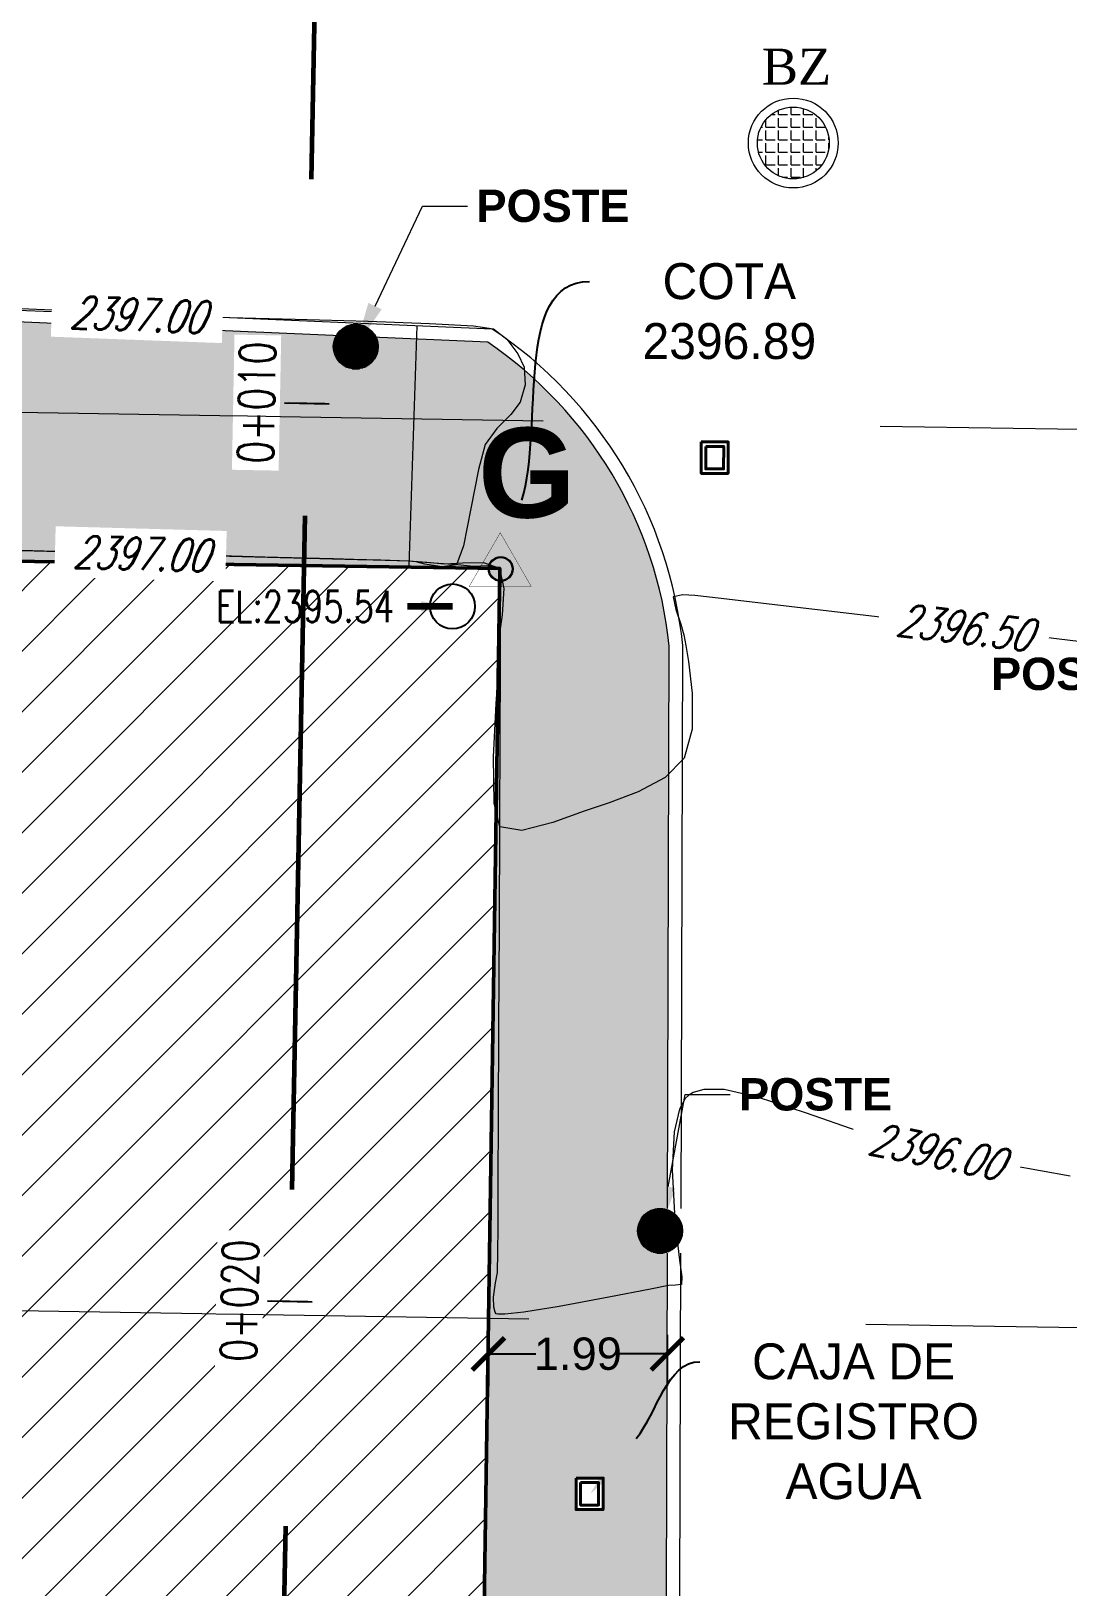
# Model space of a CAD drawing. Header units: metres. Extents: x 0 to 730306, y 0 to 8491524.
# Drawn here: x 729551.3 to 729562.84, y 8491389.66 to 8491406.98 of the extents above; entities that cross this region are included whole.
import ezdxf
from ezdxf import colors
from ezdxf.entities.mleader import LeaderData, LeaderLine
from ezdxf.enums import TextEntityAlignment as Align
from ezdxf.math import Vec2, Vec3

# ---------------------------------------------------------------- set-up
doc = ezdxf.new("R2010")
doc.units = ezdxf.units.M
doc.header["$PDMODE"] = 65
doc.linetypes.add('HIDDEN', pattern=[0.375, 0.25, -0.125])
for name, color, linetype in [('C-ALIG', 9, 'HIDDEN'), ('C-TOPO-MINR', 8, 'Continuous'), ('C-TOPO-TEXT', 7, 'Continuous'), ('G-Formatos', 7, 'Continuous'), ('LINEAS DE SECCIÓN', 150, 'HIDDEN'), ('manzanas', 2, 'Continuous'), ('V-NODE-TEXT', 11, 'Continuous'), ('VERTICES', 3, 'Continuous')]:
    doc.layers.add(name, color=color, linetype=linetype)
for name, color, linetype, lineweight in [('CAJA AGUA', 7, 'Continuous', 40), ('CALLES', 5, 'Continuous', 18), ('ESPINAS', 86, 'Continuous', 0), ('HACH', 7, 'Continuous', 0), ('MUROS', 252, 'Continuous', 50), ('T-POSTE', 7, 'Continuous', 25), ('T-VERTICE', 7, 'Continuous', 20), ('TEX-2', 5, 'Continuous', 5), ('TEXTO', 255, 'Continuous', 0)]:
    doc.layers.add(name, color=color, linetype=linetype, lineweight=lineweight)
doc.styles.add('Estilo_Generado_4', font='')
doc.styles.add('ROMANS-SP', font='simplex.shx', dxfattribs={"width": 0.75, "height": 1.8, "bigfont": '@extfont2.shx'})
doc.styles.add('SIMPLEX', font='simplex.shx', dxfattribs={"width": 0.75, "oblique": 20, "height": 1.75})
doc.styles.get("Standard").update_dxf_attribs({"font": 'arial.ttf'})
doc.styles.add('Titulo', font='BRITANIC.TTF')
doc.styles.add('VERTICES', font='sanssb__.ttf')
doc.styles.get('Estilo_Generado_4').set_extended_font_data('Arial', bold=True)
doc.dimstyles.new('COTA JCCH', dxfattribs={"dimtxt": 1.8, "dimasz": 1.8, "dimexe": 1.8, "dimexo": 0.75, "dimgap": 0.09, "dimtad": 0, "dimtih": 1, "dimtoh": 1, "dimzin": 0, "dimdsep": 46, "dimtxsty": 'Standard', "dimblk": 'ARCHTICK', "dimcen": 0.09, "dimazin": 0, "dimtfac": 1, "dimtix": 1, "dimtofl": 0, "dimtmove": 0, "dimatfit": 3, "dimfxl": 1, "dimtolj": 1, "dimtzin": 0, "dimarcsym": 0})

# ---------------------------------------------------------------- blocks, each defined once
blk = doc.blocks.new('VERTICE')
at = {"layer": 'T-VERTICE', "lineweight": 5}
blk.add_hatch(color=6, dxfattribs=at).paths.add_polyline_path([(-1.26, 0, 1), (1.26, 0, 1)])
at = {"layer": 'T-VERTICE', "lineweight": 9, "const_width": 0.04}
blk.add_lwpolyline([(-3.52, -1.97), (-0.05, 4.03), (3.41, -1.97)], close=True, dxfattribs=at)
at = {"layer": 'T-VERTICE', "color": 10, "lineweight": 5}
blk.add_circle((0, 0), 1.38, dxfattribs=at)
at = {"layer": 'T-VERTICE', "lineweight": 5}
blk.add_circle((0, 0), 1.26, dxfattribs=at)
blk = doc.blocks.new('AeccTickLine')
blk.add_line((0, -0.5), (0, 0.5))
blk = doc.blocks.new('POSTE DE CONCRETO')
at = {"layer": 'T-POSTE', "lineweight": 0}
h = blk.add_hatch(dxfattribs=at)
h.set_pattern_fill('ANSI31', color=256, scale=0.02, angle=135)
edge = h.paths.add_edge_path()
edge.add_arc((0, 0), 1.73, 0, 360)
blk.add_circle((0, 0), 1.73, dxfattribs=at)
blk = doc.blocks.new('*U130', base_point=(729554.916, 8491403.463, 2397.089))
at = {"color": 3, "linetype": 'ByBlock', "lineweight": -2, "xscale": 0.1446221087505031, "yscale": 0.1446221087505031, "zscale": 0.1446221087505031}
blk.add_blockref('POSTE DE CONCRETO', (729554.916, 8491403.463, 2397.089), dxfattribs=at)
blk = doc.blocks.new('BUZON 2')
h = blk.add_hatch()
h.set_pattern_fill('ANGLE', color=0, scale=0.02)
h.set_pattern_definition([(0, (-729608.55375, -8491393.21117), (0, 0.1397), [0.1016, -0.0381]), (90, (-729608.55375, -8491393.21117), (-0.1397, 9e-18), [0.1016, -0.0381])])
h.paths.add_polyline_path([(-0.4, 0, 1), (0.4, 0, 1)])
at = {"color": 0}
for radius in [0.5, 0.4]:
    blk.add_circle((0, 0), radius, dxfattribs=at)
blk = doc.blocks.new('*U133', base_point=(729559.787, 8491405.73, 2396.882))
at = {"layer": 'V-NODE-TEXT', "color": 8, "linetype": 'ByBlock', "insert": (729559.437, 8491406.78, 2396.882), "char_height": 0.4, "attachment_point": 1}
blk.add_mtext('{\\fTimes New Roman|b0|i0|c0|p18;BZ}', dxfattribs=at)
blk = doc.blocks.new('*U134', base_point=(729559.787, 8491405.73, 2396.882))
at = {"color": 7, "linetype": 'ByBlock', "lineweight": -2}
blk.add_blockref('*U133', (729559.787, 8491405.73, 2396.882), dxfattribs=at)
blk = doc.blocks.new('*U135', base_point=(729559.787, 8491405.73, 2396.882))
at = {"color": 7, "linetype": 'ByBlock', "lineweight": -2}
for name in ['*U134', 'BUZON 2']:
    blk.add_blockref(name, (729559.787, 8491405.73, 2396.882), dxfattribs=at)
blk = doc.blocks.new('*U136', base_point=(729558.304, 8491393.619, 2396.053))
at = {"color": 3, "linetype": 'ByBlock', "lineweight": -2, "xscale": 0.1446221087505031, "yscale": 0.1446221087505031, "zscale": 0.1446221087505031}
blk.add_blockref('POSTE DE CONCRETO', (729558.304, 8491393.619, 2396.053), dxfattribs=at)
blk = doc.blocks.new('_ArchTick')
at = {"color": 0, "linetype": 'ByBlock', "const_width": 0.15}
blk.add_lwpolyline([(-0.5, -0.5), (0.5, 0.5)], dxfattribs=at)
blk = doc.blocks.new('*D182')
at = {"layer": 'Defpoints', "color": 0, "transparency": 16777216}
for p in [(729556.394, 8491392.643), (729558.384, 8491392.611), (729558.384, 8491392.249)]:
    blk.add_point(p, dxfattribs=at)
at = {"layer": 'manzanas', "color": 0, "lineweight": -2, "transparency": 16777216}
for p, q in [((729556.394, 8491392.493), (729556.394, 8491391.889)), ((729558.384, 8491392.461), (729558.384, 8491391.889)), ((729556.394, 8491392.249), (729556.92, 8491392.249)), ((729558.384, 8491392.249), (729557.858, 8491392.249))]:
    blk.add_line(p, q, dxfattribs=at)
at = {"layer": 'manzanas', "color": 0, "lineweight": -2, "transparency": 16777216, "xscale": 0.36, "yscale": 0.36, "zscale": 0.36, "rotation": 180}
blk.add_blockref('_ArchTick', (729556.394, 8491392.249), dxfattribs=at)
at = {"layer": 'manzanas', "color": 0, "lineweight": -2, "transparency": 16777216, "xscale": 0.36, "yscale": 0.36, "zscale": 0.36}
blk.add_blockref('_ArchTick', (729558.384, 8491392.249), dxfattribs=at)
at = {"layer": 'manzanas', "color": 0, "transparency": 16777216, "insert": (729557.389, 8491392.249), "char_height": 0.36, "attachment_point": 5}
blk.add_mtext('\\A1;1.99', dxfattribs=at)

msp = doc.modelspace()

# ---------------------------------------------------------------- hatches: boundary and pattern name
at = {"layer": 'HACH', "lineweight": 0}
h = msp.add_hatch(dxfattribs=at)
h.set_pattern_fill('AR-CONC', color=9, scale=0.003)
h.set_pattern_definition([(50, (-12.828, 1.7562), (0.546554006988, -0.047817256617), [0.05715, -0.62865]), (355, (-12.828, 1.7562), (-0.105730264275, 0.573170535717), [0.04572, -0.50292175251]), (100.4514447, (-12.78245, 1.7522), (0.44082374127, 0.525353255737), [0.0485700264, -0.5342707338]), (46.1842, (-12.828, 1.9086), (0.813237122676, -0.1261269838), [0.085725, -0.942975]), (96.63555761, (-12.7602, 1.8981), (0.712212402155, 0.74227837379), [0.07285506942, -0.80140682448]), (351.18415117, (-12.828, 1.9086), (0.712212402195, 0.74227837376), [0.06857990121, -0.75437919576]), (21, (-12.7518, 1.8705), (0.454843173807, -0.306795594561), [0.05715, -0.62865]), (326, (-12.7518, 1.8705), (0.185406085043, 0.552563898367), [0.04572, -0.50292]), (71.451445, (-12.7139, 1.84493), (0.640249257836, 0.245768306658), [0.0485700264, -0.5342698128]), (37.5, (-12.828, 1.7562), (0.0092658097518, 0.2536651166195), [0, -0.496824, 0, -0.51054, 0, -0.504825]), (7.5, (-12.828, 1.7562), (0.200458987531, 0.300541724454), [0, -0.291084, 0, -0.485394, 0, -0.192405]), (327.5, (-12.99793, 1.7562), (0.4067717855006, -0.017186231978), [0, -0.1905, 0, -0.59436, 0, -0.78867]), (317.5, (-13.07413, 1.7562), (0.444387544158, 0.0762794731), [0, -0.24765, 0, -0.394716, 0, -0.56007])])
edge = h.paths.add_edge_path()
edge.add_line((729562.736, 8491421.331), (729561.809, 8491421.371))
edge.add_line((729561.809, 8491421.371), (729561.97, 8491411.049))
edge.add_arc((729567.431, 8491413.384), 5.94, 203.1462, 247.5443)
edge.add_line((729565.163, 8491407.894), (729570.402, 8491407.594))
edge.add_line((729570.402, 8491407.594), (729575.647, 8491407.322))
edge.add_line((729575.647, 8491407.322), (729575.649, 8491408.293))
edge.add_line((729575.649, 8491408.293), (729564.89, 8491408.827))
edge.add_line((729564.89, 8491408.827), (729562.864, 8491410.948))
edge.add_line((729562.864, 8491410.948), (729562.736, 8491421.331))
h.paths.add_polyline_path([(729547.334, 8491413.259), (729524.191, 8491414.488), (729524.025, 8491411.423), (729533.985, 8491410.819), (729547.326, 8491410.01)])
edge = h.paths.add_edge_path()
edge.add_arc((729557.792, 8491416.026), 0.25, 180, 310.1578, ccw=False)
edge.add_arc((729557.792, 8491416.026), 0.25, 50.8121, 180, ccw=False)
edge.add_line((729557.95, 8491416.22), (729557.91, 8491420.972))
edge.add_arc((729557.85, 8491421.214), 0.25, 180, 283.958, ccw=False)
edge.add_arc((729557.85, 8491421.214), 0.25, 77.0119, 180, ccw=False)
edge.add_line((729557.906, 8491421.458), (729557.905, 8491421.542))
edge.add_line((729557.905, 8491421.542), (729557.068, 8491421.579))
edge.add_line((729557.068, 8491421.579), (729557.125, 8491412.739))
edge.add_line((729557.125, 8491412.739), (729554.047, 8491412.902))
edge.add_line((729554.047, 8491412.902), (729551.214, 8491413.078))
edge.add_line((729551.214, 8491413.078), (729548.064, 8491413.22))
edge.add_line((729548.064, 8491413.22), (729547.334, 8491413.222))
edge.add_line((729547.334, 8491413.222), (729547.326, 8491410.01))
edge.add_line((729547.326, 8491410.01), (729555.066, 8491409.541))
edge.add_arc((729555.374, 8491409.413), 0.333, 15.7048, 157.3571, ccw=False)
edge.add_line((729555.695, 8491409.503), (729555.874, 8491409.492))
edge.add_line((729555.874, 8491409.492), (729557.188, 8491409.412))
edge.add_arc((729557.375, 8491409.247), 0.25, 75.9215, 138.6544, ccw=False)
edge.add_line((729557.436, 8491409.49), (729558, 8491410.323))
edge.add_line((729558, 8491410.323), (729557.954, 8491415.835))
edge = h.paths.add_edge_path()
edge.add_line((729547.312, 8491403.903), (729521.445, 8491405.019))
edge.add_arc((729521.199, 8491404.977), 0.25, 0, 9.5481, ccw=False)
edge.add_arc((729521.199, 8491404.977), 0.25, -180, 0, ccw=False)
edge.add_arc((729521.199, 8491404.977), 0.25, 165.5109, 180, ccw=False)
edge.add_line((729520.957, 8491405.04), (729520.874, 8491405.044))
edge.add_line((729520.874, 8491405.044), (729520.805, 8491403.93))
edge.add_line((729520.805, 8491403.93), (729532.408, 8491403.388))
edge.add_line((729532.408, 8491403.388), (729532.301, 8491402.123))
edge.add_line((729532.301, 8491402.123), (729538.021, 8491401.271))
edge.add_line((729538.021, 8491401.271), (729545.937, 8491401.153))
edge.add_line((729545.937, 8491401.153), (729545.948, 8491401.913))
edge.add_line((729545.948, 8491401.913), (729547.306, 8491401.892))
edge.add_line((729547.306, 8491401.892), (729547.312, 8491403.903))
h.paths.add_polyline_path([(729538.683, 8491403.361), (729538.383, 8491403.361), (729538.384, 8491403.711), (729538.684, 8491403.711)], flags=16)
h.paths.add_polyline_path([(729538.634, 8491403.661), (729538.633, 8491403.411), (729538.433, 8491403.411), (729538.434, 8491403.661)], flags=0)
h.paths.add_polyline_path([(729537.145, 8491403.453), (729536.845, 8491403.454), (729536.847, 8491404.054), (729537.147, 8491404.053)], flags=16)
h.paths.add_polyline_path([(729537.096, 8491403.503), (729536.896, 8491403.504), (729536.897, 8491404.004), (729537.097, 8491404.003)], flags=0)
h.paths.add_polyline_path([(729536.339, 8491403.883), (729536.039, 8491403.884), (729536.04, 8491404.234), (729536.34, 8491404.233)], flags=16)
h.paths.add_polyline_path([(729536.289, 8491403.933), (729536.089, 8491403.933), (729536.09, 8491404.183), (729536.29, 8491404.183)], flags=0)
edge = h.paths.add_edge_path()
edge.add_line((729555.592, 8491403.546), (729555.144, 8491403.565))
edge.add_arc((729554.916, 8491403.463), 0.25, 0, 24.0911, ccw=False)
edge.add_arc((729554.916, 8491403.463), 0.25, -180, 0, ccw=False)
edge.add_arc((729554.916, 8491403.463), 0.25, 150.9679, 180, ccw=False)
edge.add_line((729554.698, 8491403.584), (729547.312, 8491403.903))
edge.add_line((729547.312, 8491403.903), (729547.306, 8491401.892))
edge.add_line((729547.306, 8491401.892), (729548.889, 8491401.869))
edge.add_line((729548.889, 8491401.869), (729548.877, 8491401.109))
edge.add_line((729548.877, 8491401.109), (729555.507, 8491401.022))
edge.add_line((729555.507, 8491401.022), (729555.592, 8491403.546))
h = msp.add_hatch(dxfattribs=at)
h.set_pattern_fill('AR-B816', color=256, scale=0.001)
h.set_pattern_definition([(0, (-12.828, 1.7562), (0, 0.2032), []), (90, (-12.828, 1.7562), (-0.2032, 0.2032), [0.2032, -0.2032])])
h.paths.add_polyline_path([(729558.387, 8491393.383, -0.516269), (729558.054, 8491393.619, -0.518192), (729558.388, 8491393.855), (729558.407, 8491400.128, 0.220744), (729556.386, 8491403.511), (729555.592, 8491403.546), (729555.507, 8491401.022), (729556.519, 8491400.994), (729556.287, 8491385.496), (729556.265, 8491384.434), (729556.628, 8491384.483), (729556.629, 8491384.788), (729556.929, 8491384.787), (729556.928, 8491384.187), (729556.628, 8491384.188), (729556.628, 8491384.483), (729556.265, 8491384.434), (729556.204, 8491381.461), (729556.202, 8491381.321), (729556.201, 8491381.321), (729556.103, 8491376.545), (729556.101, 8491376.411), (729556.1, 8491376.411), (729556.002, 8491371.628), (729556, 8491371.493), (729555.999, 8491371.493), (729555.897, 8491366.541), (729555.895, 8491366.406), (729555.894, 8491366.406), (729555.834, 8491363.45), (729558.296, 8491363.459), (729558.35, 8491381.441, -0.45013), (729558.07, 8491381.689, -0.451955), (729558.352, 8491381.937)])
h.paths.add_polyline_path([(729557.67, 8491390.516), (729557.37, 8491390.516), (729557.371, 8491390.866), (729557.671, 8491390.866)], flags=16)
h.paths.add_polyline_path([(729557.62, 8491390.566), (729557.42, 8491390.566), (729557.42, 8491390.816), (729557.62, 8491390.816)], flags=0)
h = msp.add_hatch(dxfattribs=at)
h.set_pattern_fill('ANSI31', color=256, scale=0.15)
h.set_pattern_definition([(45, (0, 0), (-0.33675960454, 0.33675960454), [])])
h.paths.add_polyline_path([(729556.519, 8491400.994), (729538.021, 8491401.271), (729537.789, 8491385.773), (729556.287, 8491385.496)])

# ---------------------------------------------------------------- linework, layer by layer
at = {"color": 7, "linetype": 'Continuous', "lineweight": -3}
msp.add_circle((729555.993, 8491400.571, 2395.535), 0.25, dxfattribs=at)
msp.add_circle((729555.993, 8491400.571, 2395.535), 0.25, dxfattribs=at)
msp.add_circle((729555.993, 8491400.571, 2395.535), 0.25, dxfattribs=at)
at = {"layer": 'C-TOPO-MINR', "color": 84, "linetype": 'Continuous', "lineweight": 0}
for points, elevation in [([(729550.962, 8491403.877), (729551.731, 8491403.847), (729552.511, 8491403.817), (729553.371, 8491403.792), (729554.242, 8491403.769), (729555.053, 8491403.746), (729555.738, 8491403.722), (729556.226, 8491403.695), (729556.449, 8491403.663), (729556.6, 8491403.545), (729556.721, 8491403.384), (729556.791, 8491403.236), (729556.802, 8491403.039), (729556.747, 8491402.843), (729556.643, 8491402.709), (729556.488, 8491402.552), (729556.356, 8491402.375), (729556.281, 8491402.095), (729556.199, 8491401.66), (729556.117, 8491401.246), (729556.039, 8491401.033), (729555.88, 8491401.01), (729555.686, 8491401.043), (729555.588, 8491401.069), (729555.509, 8491401.075), (729555.197, 8491401.084), (729554.393, 8491401.106), (729553.288, 8491401.136), (729552.072, 8491401.169), (729550.936, 8491401.201)], 2397), ([(729562.87, 8491394.226), (729562.21, 8491394.347), (729561.577, 8491394.463), (729561.058, 8491394.568), (729560.508, 8491394.728), (729559.933, 8491394.93), (729559.39, 8491395.109), (729559.017, 8491395.191), (729558.791, 8491395.193), (729558.673, 8491395.16), (729558.625, 8491395.131), (729558.585, 8491395.091), (729558.521, 8491394.973), (729558.462, 8491394.722), (729558.44, 8491394.3), (729558.47, 8491393.742), (729558.52, 8491393.292), (729558.547, 8491393.106), (729558.544, 8491393.022), (729558.477, 8491393.015), (729558.397, 8491393.01), (729558.196, 8491392.97), (729557.735, 8491392.879), (729557.182, 8491392.776), (729556.788, 8491392.713), (729556.577, 8491392.69), (729556.498, 8491392.69), (729556.48, 8491392.696), (729556.467, 8491392.714), (729556.452, 8491392.768), (729556.451, 8491392.881), (729556.473, 8491393.041), (729556.494, 8491393.156), (729556.496, 8491393.231), (729556.498, 8491393.307), (729556.499, 8491393.414), (729556.5, 8491393.623), (729556.501, 8491393.839), (729556.503, 8491394.159), (729556.506, 8491394.885), (729556.51, 8491395.883), (729556.515, 8491397.016), (729556.52, 8491398.148), (729556.524, 8491399.143), (729556.527, 8491399.866), (729556.528, 8491400.181), (729556.527, 8491400.359), (729556.525, 8491400.531), (729556.523, 8491400.669), (729556.538, 8491400.855), (729556.519, 8491400.994), (729556.388, 8491401.022), (729556.224, 8491401.017), (729556.053, 8491401.032), (729555.786, 8491401.054), (729555.508, 8491401.073), (729555.281, 8491401.082), (729554.935, 8491401.091), (729554.517, 8491401.102), (729554.074, 8491401.113), (729553.653, 8491401.124), (729553.224, 8491401.135), (729552.564, 8491401.153), (729551.761, 8491401.174), (729550.906, 8491401.197)], 2396), ([(729563.487, 8491400.119), (729562.748, 8491400.208), (729561.759, 8491400.328), (729560.69, 8491400.457), (729559.709, 8491400.574), (729558.986, 8491400.66), (729558.69, 8491400.693), (729558.556, 8491400.699), (729558.451, 8491400.679), (729558.479, 8491400.538), (729558.536, 8491400.373), (729558.567, 8491400.254), (729558.592, 8491400.134), (729558.62, 8491399.957), (729558.66, 8491399.606), (729558.661, 8491399.206), (729558.573, 8491398.882), (729558.359, 8491398.667), (729558.059, 8491398.505), (729557.738, 8491398.383), (729557.459, 8491398.29), (729557.111, 8491398.165), (729556.767, 8491398.075), (729556.52, 8491398.116), (729556.457, 8491398.382), (729556.451, 8491398.897), (729556.478, 8491399.485), (729556.512, 8491399.972), (729556.529, 8491400.181), (729556.528, 8491400.25), (729556.527, 8491400.32), (729556.55, 8491400.477), (729556.57, 8491400.771), (729556.519, 8491400.994), (729556.342, 8491401.057), (729556.103, 8491401.052), (729555.906, 8491401.043), (729555.707, 8491401.06), (729555.508, 8491401.074), (729555.242, 8491401.082), (729554.663, 8491401.099), (729553.895, 8491401.12), (729553.057, 8491401.142), (729552.271, 8491401.163), (729551.658, 8491401.18), (729551.044, 8491401.196)], 2396.5)]:
    msp.add_lwpolyline(points, dxfattribs=dict(at, elevation=elevation))
at = {"layer": 'CAJA AGUA'}
for points in [[(729558.763, 8491402.402), (729558.762, 8491402.052), (729559.062, 8491402.052), (729559.063, 8491402.402)], [(729558.813, 8491402.352), (729558.812, 8491402.102), (729559.012, 8491402.102), (729559.013, 8491402.352)], [(729557.371, 8491390.866), (729557.37, 8491390.516), (729557.67, 8491390.516), (729557.671, 8491390.866)], [(729557.42, 8491390.816), (729557.42, 8491390.566), (729557.62, 8491390.566), (729557.62, 8491390.816)]]:
    msp.add_lwpolyline(points, close=True, dxfattribs=at)
at = {"layer": 'CALLES', "lineweight": 13}
for points in [[(729558.538, 8491393.869), (729558.557, 8491400.135, 0.223519), (729556.435, 8491403.659), (729521.449, 8491405.169)], [(729558.388, 8491393.869), (729558.407, 8491400.128, 0.220744), (729556.386, 8491403.511), (729521.449, 8491405.019)]]:
    msp.add_lwpolyline(points, format="xyb", dxfattribs=at)
for points in [[(729555.597, 8491403.696), (729555.507, 8491401.021)], [(729558.352, 8491381.939), (729558.387, 8491393.369)], [(729558.502, 8491381.939), (729558.537, 8491393.369)]]:
    msp.add_lwpolyline(points, dxfattribs=at)
at = {"layer": 'MUROS'}
for points in [[(729556.287, 8491385.496), (729556.519, 8491400.994), (729538.021, 8491401.271), (729537.789, 8491385.773), (729537.689, 8491385.774), (729537.095, 8491346.059), (729555.482, 8491346.354)], [(729556.287, 8491385.496), (729537.789, 8491385.773), (729538.021, 8491401.271), (729556.519, 8491400.994)]]:
    msp.add_lwpolyline(points, close=True, dxfattribs=at)

# ---------------------------------------------------------------- block references
at = {"layer": 'ESPINAS', "lineweight": 5}
msp.add_blockref('*U135', (729559.787, 8491405.73, 2396.882), dxfattribs=at)
at = {"layer": 'ESPINAS'}
for name, p in [('*U130', (729554.916, 8491403.463, 2397.089)), ('*U136', (729558.304, 8491393.619, 2396.053))]:
    msp.add_blockref(name, p, dxfattribs=at)
at = {"layer": 'manzanas', "xscale": 0.1, "yscale": 0.1}
msp.add_blockref('VERTICE', (729556.53, 8491400.988), dxfattribs=at)

# ---------------------------------------------------------------- texts
at = {"color": 7, "linetype": 'Continuous', "lineweight": 5, "insert": (729555.343, 8491400.571, 2395.535), "char_height": 0.35, "attachment_point": 6, "style": 'ROMANS-SP'}
msp.add_mtext('{\\C2;EL:2395.54}', dxfattribs=at)
msp.add_mtext('{\\C2;EL:2395.54}', dxfattribs=at)
msp.add_mtext('{\\C2;EL:2395.54}', dxfattribs=at)
at = {"layer": 'VERTICES', "style": 'VERTICES'}
msp.add_text('G', height=1, dxfattribs=at).set_placement((729556.821, 8491402.06), align=Align.MIDDLE)

# ---------------------------------------------------------------- dimensions: what is measured, and where the dimension line sits
at = {"layer": 'manzanas'}
dim = msp.add_linear_dim(base=(729558.384, 8491392.249), p1=(729556.394, 8491392.643), p2=(729558.384, 8491392.611), dimstyle='COTA JCCH', dxfattribs=at)
dim.commit()
dim.dimension.update_dxf_attribs({"geometry": '*D182', "text_midpoint": (729557.389, 8491392.249)})

# ---------------------------------------------------------------- leaders
at = {"color": 10, "linetype": 'Continuous', "lineweight": -3}
msp.add_leader([(729555.993, 8491400.571, 2395.535), (729555.843, 8491400.571, 2395.535), (729555.493, 8491400.571, 2395.535)], dimstyle='COTA JCCH', override={"dimscale": 1, "dimasz": 0.35, "dimtxsty": 'Standard', "dimclrd": 10, "dimlwd": 65535}, dxfattribs=at)
msp.add_leader([(729555.993, 8491400.571, 2395.535), (729555.843, 8491400.571, 2395.535), (729555.493, 8491400.571, 2395.535)], dimstyle='COTA JCCH', override={"dimscale": 1, "dimasz": 0.35, "dimtxsty": 'Standard', "dimclrd": 10, "dimlwd": 65535}, dxfattribs=at)
msp.add_leader([(729555.993, 8491400.571, 2395.535), (729555.843, 8491400.571, 2395.535), (729555.493, 8491400.571, 2395.535)], dimstyle='COTA JCCH', override={"dimscale": 1, "dimasz": 0.35, "dimtxsty": 'Standard', "dimclrd": 10, "dimlwd": 65535}, dxfattribs=at)
at = {"layer": 'TEX-2', "lineweight": 9}
ml = msp.add_multileader_mtext('Standard', dxfattribs=at)
ml.set_content('{\\C1;POSTE }', color=2, style='Estilo_Generado_4')
ml.set_leader_properties(color=5, linetype='ByLayer', lineweight=-1)
ml.build(insert=Vec2(0, 0))
ml.multileader.update_dxf_attribs({"dogleg_length": 2.5, "arrow_head_size": 0.5, "scale": 0.2})
ctx = ml.context
ctx.base_point, ctx.scale, ctx.char_height, ctx.arrow_head_size, ctx.landing_gap_size, ctx.plane_origin = Vec3(729556.16, 8491405.028, 2397.089), 0.2, 0.36, 0.5, 0.1, Vec3(729554.916, 8491403.463, 2397.089)
notes = []
notes.append((ctx, [(0, (1, 1, 0), (729555.66, 8491405.028, 2397.089), (1, 0), 0.5, [(0, [(729554.916, 8491403.463, 2397.089)], 0, [])])]))
ctx.mtext.insert, ctx.mtext.flow_direction = Vec3(729556.26, 8491405.211, 2397.089), 5
ml = msp.add_multileader_mtext('Standard', dxfattribs=at)
ml.set_content('{\\C1;POSTE }', color=2, style='Estilo_Generado_4')
ml.set_leader_properties(color=5, linetype='ByLayer', lineweight=-1)
ml.build(insert=Vec2(0, 0))
ml.multileader.update_dxf_attribs({"dogleg_length": 2.5, "arrow_head_size": 0.5, "scale": 0.2})
ctx = ml.context
ctx.base_point, ctx.scale, ctx.char_height, ctx.arrow_head_size, ctx.landing_gap_size, ctx.plane_origin = Vec3(729559.083, 8491395.136, 2396.053), 0.2, 0.36, 0.5, 0.1, Vec3(729558.304, 8491393.619, 2396.053)
notes.append((ctx, [(0, (1, 1, 0), (729558.583, 8491395.136, 2396.053), (1, 0), 0.5, [(0, [(729558.304, 8491393.619, 2396.053)], 0, [])])]))
ctx.mtext.insert, ctx.mtext.flow_direction = Vec3(729559.183, 8491395.319, 2396.053), 5
at = {"layer": 'TEXTO', "lineweight": 5}
ml = msp.add_multileader_mtext('Standard', dxfattribs=at)
ml.set_content('{\\C255;COTA\\P2396.89}', color=1, style='Titulo')
ml.set_leader_properties()
ml.build(insert=Vec2(0, 0))
ml.multileader.update_dxf_attribs({"leader_type": 2, "has_text_frame": 1, "arrow_head_size": 0.8, "scale": 0.2})
ctx = ml.context
ctx.base_point, ctx.scale, ctx.char_height, ctx.arrow_head_size, ctx.landing_gap_size, ctx.plane_origin = Vec3(729557.517, 8491404.188), 0.2, 0.4, 0.8, 0.4, Vec3(729556.53, 8491400.988)
ctx.text_align_type = 1
notes.append((ctx, [(0, (1, 1, 0), (729555.917, 8491404.188), (1, 0), 1.6, [(0, [(729556.53, 8491400.988)], 0, [])])]))
ctx.mtext.insert, ctx.mtext.alignment, ctx.mtext.flow_direction = Vec3(729559.075, 8491404.392), 2, 5
ml = msp.add_multileader_mtext('Standard', dxfattribs=at)
ml.set_content('{\\C152;\\c12285479;CAJA DE \\PREGISTRO\\PAGUA}', color=1, style='Titulo')
ml.set_leader_properties()
ml.build(insert=Vec2(0, 0))
ml.multileader.update_dxf_attribs({"leader_type": 2, "has_text_frame": 1, "arrow_head_size": 0.8, "scale": 0.2})
ctx = ml.context
ctx.base_point, ctx.scale, ctx.char_height, ctx.arrow_head_size, ctx.landing_gap_size, ctx.plane_origin = Vec3(729558.748, 8491392.162), 0.2, 0.4, 0.8, 0.4, Vec3(729557.527, 8491390.691)
ctx.text_align_type = 1
notes.append((ctx, [(0, (1, 1, 0), (729557.148, 8491392.162), (1, 0), 1.6, [(0, [(729557.527, 8491390.691)], 0, [])])]))
ctx.mtext.insert, ctx.mtext.alignment, ctx.mtext.flow_direction = Vec3(729560.458, 8491392.366), 2, 5
for ctx, leaders in notes:
    for number, flags, end, landing, length, lines in leaders:
        leader = LeaderData()
        leader.index, (leader.has_last_leader_line, leader.has_dogleg_vector, leader.attachment_direction) = number, flags
        leader.last_leader_point, leader.dogleg_vector, leader.dogleg_length = Vec3(end), Vec3(landing), length
        for number, points, colour, breaks in lines:
            line = LeaderLine()
            line.index, line.vertices, line.color, line.breaks = number, Vec3.list(points), colors.encode_raw_color(colour), breaks
            leader.lines.append(line)
        ctx.leaders.append(leader)

# ---------------------------------------------------------------- next in the draw order: texts
at = {"layer": 'C-TOPO-TEXT', "color": 7, "linetype": 'Continuous', "lineweight": 5, "char_height": 0.36, "width": 1.70438, "attachment_point": 5, "style": 'SIMPLEX', "bg_fill": 3, "box_fill_scale": 1.277778, "bg_fill_color": 256, "bg_fill_true_color": 13158600, "bg_fill_transparency": 0}
for s, insert, rotation in [('{\\C2;2397.00}', (729552.484, 8491403.818, 2397), 357.8544), ('{\\C2;2396.00}', (729552.52, 8491401.154, 2396), 358.4714), ('{\\C2;2396.50}', (729561.687, 8491400.337, 2396.5), 353.1389), ('{\\C2;2396.00}', (729561.377, 8491394.504, 2396), 348.5632)]:
    msp.add_mtext(s, dxfattribs=dict(at, insert=insert, rotation=rotation))

# ---------------------------------------------------------------- next in the draw order: texts
at = {"layer": 'C-TOPO-TEXT', "color": 7, "linetype": 'Continuous', "lineweight": 5, "insert": (729552.52, 8491401.156, 2396.5), "char_height": 0.36, "width": 1.70438, "attachment_point": 5, "rotation": 358.4675, "style": 'SIMPLEX', "bg_fill": 3, "box_fill_scale": 1.277778, "bg_fill_color": 256, "bg_fill_true_color": 13158600, "bg_fill_transparency": 0}
msp.add_mtext('{\\C2;2396.50}', dxfattribs=at)

# ---------------------------------------------------------------- next in the draw order: texts
at = {"layer": 'C-TOPO-TEXT', "color": 7, "linetype": 'Continuous', "lineweight": 5, "insert": (729552.52, 8491401.157, 2397), "char_height": 0.36, "width": 1.70438, "attachment_point": 5, "rotation": 358.428, "style": 'SIMPLEX', "bg_fill": 3, "box_fill_scale": 1.277778, "bg_fill_color": 256, "bg_fill_true_color": 13158600, "bg_fill_transparency": 0}
msp.add_mtext('{\\C2;2397.00}', dxfattribs=at)

# ---------------------------------------------------------------- next in the draw order: linework, layer by layer
at = {"layer": 'C-ALIG', "color": 5, "linetype": 'HIDDEN', "lineweight": 60, "ltscale": 30}
msp.add_line((729554.562, 8491412.827), (729552.931, 8491326.928), dxfattribs=at)
at = {"layer": 'C-TOPO-MINR', "color": 84, "linetype": 'Continuous', "lineweight": 0, "elevation": 2396.5}
msp.add_lwpolyline([(729563.487, 8491400.119), (729562.748, 8491400.208), (729561.759, 8491400.328), (729560.69, 8491400.457), (729559.709, 8491400.574), (729558.986, 8491400.66), (729558.69, 8491400.693), (729558.556, 8491400.699), (729558.451, 8491400.679), (729558.479, 8491400.538), (729558.536, 8491400.373), (729558.567, 8491400.254), (729558.592, 8491400.134), (729558.62, 8491399.957), (729558.66, 8491399.606), (729558.661, 8491399.206), (729558.573, 8491398.882), (729558.359, 8491398.667), (729558.059, 8491398.505), (729557.738, 8491398.383), (729557.459, 8491398.29), (729557.111, 8491398.165), (729556.767, 8491398.075), (729556.52, 8491398.116), (729556.457, 8491398.382), (729556.451, 8491398.897), (729556.478, 8491399.485), (729556.512, 8491399.972), (729556.529, 8491400.181), (729556.528, 8491400.25), (729556.527, 8491400.32), (729556.55, 8491400.477), (729556.57, 8491400.771), (729556.519, 8491400.994), (729556.342, 8491401.057), (729556.103, 8491401.052), (729555.906, 8491401.043), (729555.707, 8491401.06), (729555.508, 8491401.074), (729555.242, 8491401.082), (729554.663, 8491401.099), (729553.895, 8491401.12), (729553.057, 8491401.142), (729552.271, 8491401.163), (729551.658, 8491401.18), (729551.044, 8491401.196)], dxfattribs=at)

# ---------------------------------------------------------------- next in the draw order: texts
at = {"layer": 'G-Formatos', "color": 2, "linetype": 'Continuous', "lineweight": 9, "char_height": 0.4, "attachment_point": 8, "rotation": 88.9122, "style": 'ROMANS-SP', "bg_fill": 3, "box_fill_scale": 1.15, "bg_fill_color": 256, "bg_fill_true_color": 13158600, "bg_fill_transparency": 0}
for s, insert, width in [('{\\C2;0+010}', (729554.012, 8491402.836), 1.38514), ('{\\C2;0+020}', (729553.822, 8491392.838), 1.44286)]:
    msp.add_mtext(s, dxfattribs=dict(at, insert=insert, width=width))

# ---------------------------------------------------------------- next in the draw order: linework, layer by layer
at = {"layer": 'C-TOPO-MINR', "color": 84, "linetype": 'Continuous', "lineweight": 0}
for points, elevation in [([(729550.962, 8491403.877), (729551.731, 8491403.847), (729552.511, 8491403.817), (729553.371, 8491403.792), (729554.242, 8491403.769), (729555.053, 8491403.746), (729555.738, 8491403.722), (729556.226, 8491403.695), (729556.449, 8491403.663), (729556.6, 8491403.545), (729556.721, 8491403.384), (729556.791, 8491403.236), (729556.802, 8491403.039), (729556.747, 8491402.843), (729556.643, 8491402.709), (729556.488, 8491402.552), (729556.356, 8491402.375), (729556.281, 8491402.095), (729556.199, 8491401.66), (729556.117, 8491401.246), (729556.039, 8491401.033), (729555.88, 8491401.01), (729555.686, 8491401.043), (729555.588, 8491401.069), (729555.509, 8491401.075), (729555.197, 8491401.084), (729554.393, 8491401.106), (729553.288, 8491401.136), (729552.072, 8491401.169), (729550.936, 8491401.201)], 2397), ([(729562.87, 8491394.226), (729562.21, 8491394.347), (729561.577, 8491394.463), (729561.058, 8491394.568), (729560.508, 8491394.728), (729559.933, 8491394.93), (729559.39, 8491395.109), (729559.017, 8491395.191), (729558.791, 8491395.193), (729558.673, 8491395.16), (729558.625, 8491395.131), (729558.585, 8491395.091), (729558.521, 8491394.973), (729558.462, 8491394.722), (729558.44, 8491394.3), (729558.47, 8491393.742), (729558.52, 8491393.292), (729558.547, 8491393.106), (729558.544, 8491393.022), (729558.477, 8491393.015), (729558.397, 8491393.01), (729558.196, 8491392.97), (729557.735, 8491392.879), (729557.182, 8491392.776), (729556.788, 8491392.713), (729556.577, 8491392.69), (729556.498, 8491392.69), (729556.48, 8491392.696), (729556.467, 8491392.714), (729556.452, 8491392.768), (729556.451, 8491392.881), (729556.473, 8491393.041), (729556.494, 8491393.156), (729556.496, 8491393.231), (729556.498, 8491393.307), (729556.499, 8491393.414), (729556.5, 8491393.623), (729556.501, 8491393.839), (729556.503, 8491394.159), (729556.506, 8491394.885), (729556.51, 8491395.883), (729556.515, 8491397.016), (729556.52, 8491398.148), (729556.524, 8491399.143), (729556.527, 8491399.866), (729556.528, 8491400.181), (729556.527, 8491400.359), (729556.525, 8491400.531), (729556.523, 8491400.669), (729556.538, 8491400.855), (729556.519, 8491400.994), (729556.388, 8491401.022), (729556.224, 8491401.017), (729556.053, 8491401.032), (729555.786, 8491401.054), (729555.508, 8491401.073), (729555.281, 8491401.082), (729554.935, 8491401.091), (729554.517, 8491401.102), (729554.074, 8491401.113), (729553.653, 8491401.124), (729553.224, 8491401.135), (729552.564, 8491401.153), (729551.761, 8491401.174), (729550.906, 8491401.197)], 2396)]:
    msp.add_lwpolyline(points, dxfattribs=dict(at, elevation=elevation))
at = {"layer": 'LINEAS DE SECCIÓN', "color": 150, "linetype": 'HIDDEN', "lineweight": 20, "ltscale": 30}
for points in [[(729568.252, 8491402.455), (729541.255, 8491402.887), (729537.256, 8491402.952)], [(729568.092, 8491392.456), (729541.095, 8491392.889), (729537.096, 8491392.953)]]:
    msp.add_lwpolyline(points, dxfattribs=at)

# ---------------------------------------------------------------- next in the draw order: block references
at = {"layer": 'G-Formatos', "color": 3, "linetype": 'Continuous', "lineweight": 9, "extrusion": (-1.22443e-16, 2.32496e-18, -1), "rotation": 271.0878106474457}
for p, xscale, yscale, zscale in [((-729554.372, 8491402.829), 0.5000000340733469, 0.5000000340733469, 0.5000000340733469), ((-729554.372, 8491402.829), 0.4000000272586775, 0.4000000272586775, 0.4000000272586775), ((-729554.182, 8491392.831), 0.5000000340733469, 0.5000000340733469, 0.5000000340733469), ((-729554.182, 8491392.831), 0.4000000272586775, 0.4000000272586775, 0.4000000272586775)]:
    msp.add_blockref('AeccTickLine', p, dxfattribs=dict(at, xscale=xscale, yscale=yscale, zscale=zscale))

# ---------------------------------------------------------------- next in the draw order: texts
at = {"layer": 'C-TOPO-TEXT', "color": 7, "linetype": 'Continuous', "lineweight": 5, "char_height": 0.36, "width": 1.70438, "attachment_point": 5, "style": 'SIMPLEX', "bg_fill": 3, "box_fill_scale": 1.277778, "bg_fill_color": 256, "bg_fill_true_color": 13158600, "bg_fill_transparency": 0}
for s, insert, rotation in [('{\\C2;2397.00}', (729552.484, 8491403.818, 2397), 357.8544), ('{\\C2;2396.00}', (729552.52, 8491401.154, 2396), 358.4714), ('{\\C2;2396.50}', (729561.687, 8491400.337, 2396.5), 353.1389), ('{\\C2;2396.00}', (729561.377, 8491394.504, 2396), 348.5632)]:
    msp.add_mtext(s, dxfattribs=dict(at, insert=insert, rotation=rotation))

# ---------------------------------------------------------------- next in the draw order: texts
at = {"layer": 'C-TOPO-TEXT', "color": 7, "linetype": 'Continuous', "lineweight": 5, "insert": (729552.52, 8491401.156, 2396.5), "char_height": 0.36, "width": 1.70438, "attachment_point": 5, "rotation": 358.4675, "style": 'SIMPLEX', "bg_fill": 3, "box_fill_scale": 1.277778, "bg_fill_color": 256, "bg_fill_true_color": 13158600, "bg_fill_transparency": 0}
msp.add_mtext('{\\C2;2396.50}', dxfattribs=at)

# ---------------------------------------------------------------- next in the draw order: texts
at = {"layer": 'C-TOPO-TEXT', "color": 7, "linetype": 'Continuous', "lineweight": 5, "insert": (729552.52, 8491401.157, 2397), "char_height": 0.36, "width": 1.70438, "attachment_point": 5, "rotation": 358.428, "style": 'SIMPLEX', "bg_fill": 3, "box_fill_scale": 1.277778, "bg_fill_color": 256, "bg_fill_true_color": 13158600, "bg_fill_transparency": 0}
msp.add_mtext('{\\C2;2397.00}', dxfattribs=at)

# ---------------------------------------------------------------- next in the draw order: linework, layer by layer
at = {"layer": 'C-ALIG', "color": 5, "linetype": 'HIDDEN', "lineweight": 60, "ltscale": 30}
msp.add_line((729554.562, 8491412.827), (729552.931, 8491326.928), dxfattribs=at)
at = {"layer": 'C-TOPO-MINR', "color": 84, "linetype": 'Continuous', "lineweight": 0, "elevation": 2396.5}
msp.add_lwpolyline([(729563.487, 8491400.119), (729562.748, 8491400.208), (729561.759, 8491400.328), (729560.69, 8491400.457), (729559.709, 8491400.574), (729558.986, 8491400.66), (729558.69, 8491400.693), (729558.556, 8491400.699), (729558.451, 8491400.679), (729558.479, 8491400.538), (729558.536, 8491400.373), (729558.567, 8491400.254), (729558.592, 8491400.134), (729558.62, 8491399.957), (729558.66, 8491399.606), (729558.661, 8491399.206), (729558.573, 8491398.882), (729558.359, 8491398.667), (729558.059, 8491398.505), (729557.738, 8491398.383), (729557.459, 8491398.29), (729557.111, 8491398.165), (729556.767, 8491398.075), (729556.52, 8491398.116), (729556.457, 8491398.382), (729556.451, 8491398.897), (729556.478, 8491399.485), (729556.512, 8491399.972), (729556.529, 8491400.181), (729556.528, 8491400.25), (729556.527, 8491400.32), (729556.55, 8491400.477), (729556.57, 8491400.771), (729556.519, 8491400.994), (729556.342, 8491401.057), (729556.103, 8491401.052), (729555.906, 8491401.043), (729555.707, 8491401.06), (729555.508, 8491401.074), (729555.242, 8491401.082), (729554.663, 8491401.099), (729553.895, 8491401.12), (729553.057, 8491401.142), (729552.271, 8491401.163), (729551.658, 8491401.18), (729551.044, 8491401.196)], dxfattribs=at)

# ---------------------------------------------------------------- next in the draw order: texts
at = {"layer": 'G-Formatos', "color": 2, "linetype": 'Continuous', "lineweight": 9, "char_height": 0.4, "attachment_point": 8, "rotation": 88.9122, "style": 'ROMANS-SP', "bg_fill": 3, "box_fill_scale": 1.15, "bg_fill_color": 256, "bg_fill_true_color": 13158600, "bg_fill_transparency": 0}
for s, insert, width in [('{\\C2;0+010}', (729554.012, 8491402.836), 1.38514), ('{\\C2;0+020}', (729553.822, 8491392.838), 1.44286)]:
    msp.add_mtext(s, dxfattribs=dict(at, insert=insert, width=width))

# ---------------------------------------------------------------- next in the draw order: linework, layer by layer
at = {"layer": 'C-TOPO-MINR', "color": 84, "linetype": 'Continuous', "lineweight": 0}
for points, elevation in [([(729550.962, 8491403.877), (729551.731, 8491403.847), (729552.511, 8491403.817), (729553.371, 8491403.792), (729554.242, 8491403.769), (729555.053, 8491403.746), (729555.738, 8491403.722), (729556.226, 8491403.695), (729556.449, 8491403.663), (729556.6, 8491403.545), (729556.721, 8491403.384), (729556.791, 8491403.236), (729556.802, 8491403.039), (729556.747, 8491402.843), (729556.643, 8491402.709), (729556.488, 8491402.552), (729556.356, 8491402.375), (729556.281, 8491402.095), (729556.199, 8491401.66), (729556.117, 8491401.246), (729556.039, 8491401.033), (729555.88, 8491401.01), (729555.686, 8491401.043), (729555.588, 8491401.069), (729555.509, 8491401.075), (729555.197, 8491401.084), (729554.393, 8491401.106), (729553.288, 8491401.136), (729552.072, 8491401.169), (729550.936, 8491401.201)], 2397), ([(729562.87, 8491394.226), (729562.21, 8491394.347), (729561.577, 8491394.463), (729561.058, 8491394.568), (729560.508, 8491394.728), (729559.933, 8491394.93), (729559.39, 8491395.109), (729559.017, 8491395.191), (729558.791, 8491395.193), (729558.673, 8491395.16), (729558.625, 8491395.131), (729558.585, 8491395.091), (729558.521, 8491394.973), (729558.462, 8491394.722), (729558.44, 8491394.3), (729558.47, 8491393.742), (729558.52, 8491393.292), (729558.547, 8491393.106), (729558.544, 8491393.022), (729558.477, 8491393.015), (729558.397, 8491393.01), (729558.196, 8491392.97), (729557.735, 8491392.879), (729557.182, 8491392.776), (729556.788, 8491392.713), (729556.577, 8491392.69), (729556.498, 8491392.69), (729556.48, 8491392.696), (729556.467, 8491392.714), (729556.452, 8491392.768), (729556.451, 8491392.881), (729556.473, 8491393.041), (729556.494, 8491393.156), (729556.496, 8491393.231), (729556.498, 8491393.307), (729556.499, 8491393.414), (729556.5, 8491393.623), (729556.501, 8491393.839), (729556.503, 8491394.159), (729556.506, 8491394.885), (729556.51, 8491395.883), (729556.515, 8491397.016), (729556.52, 8491398.148), (729556.524, 8491399.143), (729556.527, 8491399.866), (729556.528, 8491400.181), (729556.527, 8491400.359), (729556.525, 8491400.531), (729556.523, 8491400.669), (729556.538, 8491400.855), (729556.519, 8491400.994), (729556.388, 8491401.022), (729556.224, 8491401.017), (729556.053, 8491401.032), (729555.786, 8491401.054), (729555.508, 8491401.073), (729555.281, 8491401.082), (729554.935, 8491401.091), (729554.517, 8491401.102), (729554.074, 8491401.113), (729553.653, 8491401.124), (729553.224, 8491401.135), (729552.564, 8491401.153), (729551.761, 8491401.174), (729550.906, 8491401.197)], 2396)]:
    msp.add_lwpolyline(points, dxfattribs=dict(at, elevation=elevation))
at = {"layer": 'LINEAS DE SECCIÓN', "color": 150, "linetype": 'HIDDEN', "lineweight": 20, "ltscale": 30}
for points in [[(729568.252, 8491402.455), (729541.255, 8491402.887), (729537.256, 8491402.952)], [(729568.092, 8491392.456), (729541.095, 8491392.889), (729537.096, 8491392.953)]]:
    msp.add_lwpolyline(points, dxfattribs=at)

# ---------------------------------------------------------------- next in the draw order: block references
at = {"layer": 'G-Formatos', "color": 3, "linetype": 'Continuous', "lineweight": 9, "extrusion": (-1.22443e-16, 2.32496e-18, -1), "rotation": 271.0878106474457}
for p, xscale, yscale, zscale in [((-729554.372, 8491402.829), 0.5000000821510705, 0.5000000821510705, 0.5000000821510705), ((-729554.372, 8491402.829), 0.4000000657208567, 0.4000000657208567, 0.4000000657208567), ((-729554.182, 8491392.831), 0.5000000821510705, 0.5000000821510705, 0.5000000821510705), ((-729554.182, 8491392.831), 0.4000000657208567, 0.4000000657208567, 0.4000000657208567)]:
    msp.add_blockref('AeccTickLine', p, dxfattribs=dict(at, xscale=xscale, yscale=yscale, zscale=zscale))

# ---------------------------------------------------------------- next in the draw order: texts
at = {"layer": 'C-TOPO-TEXT', "color": 7, "linetype": 'Continuous', "lineweight": 5, "char_height": 0.36, "width": 1.70438, "attachment_point": 5, "style": 'SIMPLEX', "bg_fill": 3, "box_fill_scale": 1.277778, "bg_fill_color": 256, "bg_fill_true_color": 13158600, "bg_fill_transparency": 0}
for s, insert, rotation in [('{\\C2;2397.00}', (729552.484, 8491403.818, 2397), 357.8544), ('{\\C2;2396.00}', (729552.52, 8491401.154, 2396), 358.4714), ('{\\C2;2396.50}', (729561.687, 8491400.337, 2396.5), 353.1389), ('{\\C2;2396.00}', (729561.377, 8491394.504, 2396), 348.5632)]:
    msp.add_mtext(s, dxfattribs=dict(at, insert=insert, rotation=rotation))

# ---------------------------------------------------------------- next in the draw order: texts
at = {"layer": 'C-TOPO-TEXT', "color": 7, "linetype": 'Continuous', "lineweight": 5, "insert": (729552.52, 8491401.156, 2396.5), "char_height": 0.36, "width": 1.70438, "attachment_point": 5, "rotation": 358.4675, "style": 'SIMPLEX', "bg_fill": 3, "box_fill_scale": 1.277778, "bg_fill_color": 256, "bg_fill_true_color": 13158600, "bg_fill_transparency": 0}
msp.add_mtext('{\\C2;2396.50}', dxfattribs=at)

# ---------------------------------------------------------------- next in the draw order: leaders
at = {"layer": 'TEX-2', "lineweight": 9}
ml = msp.add_multileader_mtext('Standard', dxfattribs=at)
ml.set_content('{\\H1.44x;\\C1;POSTE\\H0.69444x; }', color=2, style='Estilo_Generado_4')
ml.set_leader_properties(color=5, linetype='ByLayer', lineweight=-1)
ml.build(insert=Vec2(0, 0))
ml.multileader.update_dxf_attribs({"dogleg_length": 2.5, "arrow_head_size": 0.5, "scale": 0.2})
ctx = ml.context
ctx.base_point, ctx.scale, ctx.char_height, ctx.arrow_head_size, ctx.landing_gap_size, ctx.plane_origin = Vec3(729561.888, 8491399.871, 2396.586), 0.2, 0.25, 0.5, 0.1, Vec3(729564.406, 8491398.918, 2396.586)
notes = []
notes.append((ctx, [(0, (1, 1, 0), (729564.231, 8491399.871, 2396.586), (-1, 0), 0.5, [(0, [(729564.406, 8491398.918, 2396.586)], 0, [])])]))
ctx.mtext.insert, ctx.mtext.flow_direction = Vec3(729561.988, 8491400, 2396.586), 5
for ctx, leaders in notes:
    for number, flags, end, landing, length, lines in leaders:
        leader = LeaderData()
        leader.index, (leader.has_last_leader_line, leader.has_dogleg_vector, leader.attachment_direction) = number, flags
        leader.last_leader_point, leader.dogleg_vector, leader.dogleg_length = Vec3(end), Vec3(landing), length
        for number, points, colour, breaks in lines:
            line = LeaderLine()
            line.index, line.vertices, line.color, line.breaks = number, Vec3.list(points), colors.encode_raw_color(colour), breaks
            leader.lines.append(line)
        ctx.leaders.append(leader)

# ---------------------------------------------------------------- next in the draw order: texts
at = {"layer": 'C-TOPO-TEXT', "color": 7, "linetype": 'Continuous', "lineweight": 5, "insert": (729552.52, 8491401.157, 2397), "char_height": 0.36, "width": 1.70438, "attachment_point": 5, "rotation": 358.428, "style": 'SIMPLEX', "bg_fill": 3, "box_fill_scale": 1.277778, "bg_fill_color": 256, "bg_fill_true_color": 13158600, "bg_fill_transparency": 0}
msp.add_mtext('{\\C2;2397.00}', dxfattribs=at)

# ---------------------------------------------------------------- next in the draw order: linework, layer by layer
at = {"layer": 'C-ALIG', "color": 5, "linetype": 'HIDDEN', "lineweight": 60, "ltscale": 30}
msp.add_line((729554.562, 8491412.827), (729552.931, 8491326.928), dxfattribs=at)

# ---------------------------------------------------------------- next in the draw order: texts
at = {"layer": 'G-Formatos', "color": 2, "linetype": 'Continuous', "lineweight": 9, "char_height": 0.4, "attachment_point": 8, "rotation": 88.9122, "style": 'ROMANS-SP', "bg_fill": 3, "box_fill_scale": 1.15, "bg_fill_color": 256, "bg_fill_true_color": 13158600, "bg_fill_transparency": 0}
for s, insert, width in [('{\\C2;0+010}', (729554.012, 8491402.836), 1.38514), ('{\\C2;0+020}', (729553.822, 8491392.838), 1.44286)]:
    msp.add_mtext(s, dxfattribs=dict(at, insert=insert, width=width))

# ---------------------------------------------------------------- next in the draw order: linework, layer by layer
at = {"layer": 'LINEAS DE SECCIÓN', "color": 150, "linetype": 'HIDDEN', "lineweight": 20, "ltscale": 30}
for points in [[(729568.252, 8491402.455), (729541.255, 8491402.887), (729537.256, 8491402.952)], [(729568.092, 8491392.456), (729541.095, 8491392.889), (729537.096, 8491392.953)]]:
    msp.add_lwpolyline(points, dxfattribs=at)

# ---------------------------------------------------------------- next in the draw order: block references
at = {"layer": 'G-Formatos', "color": 3, "linetype": 'Continuous', "lineweight": 9, "extrusion": (-1.22443e-16, 2.32496e-18, -1), "rotation": 271.0878106474457}
for p, xscale, yscale, zscale in [((-729554.372, 8491402.829), 0.5000000794365371, 0.5000000794365371, 0.5000000794365371), ((-729554.372, 8491402.829), 0.4000000635492297, 0.4000000635492297, 0.4000000635492297), ((-729554.182, 8491392.831), 0.5000000794365371, 0.5000000794365371, 0.5000000794365371), ((-729554.182, 8491392.831), 0.4000000635492297, 0.4000000635492297, 0.4000000635492297)]:
    msp.add_blockref('AeccTickLine', p, dxfattribs=dict(at, xscale=xscale, yscale=yscale, zscale=zscale))

doc.saveas('drawing.dxf')
